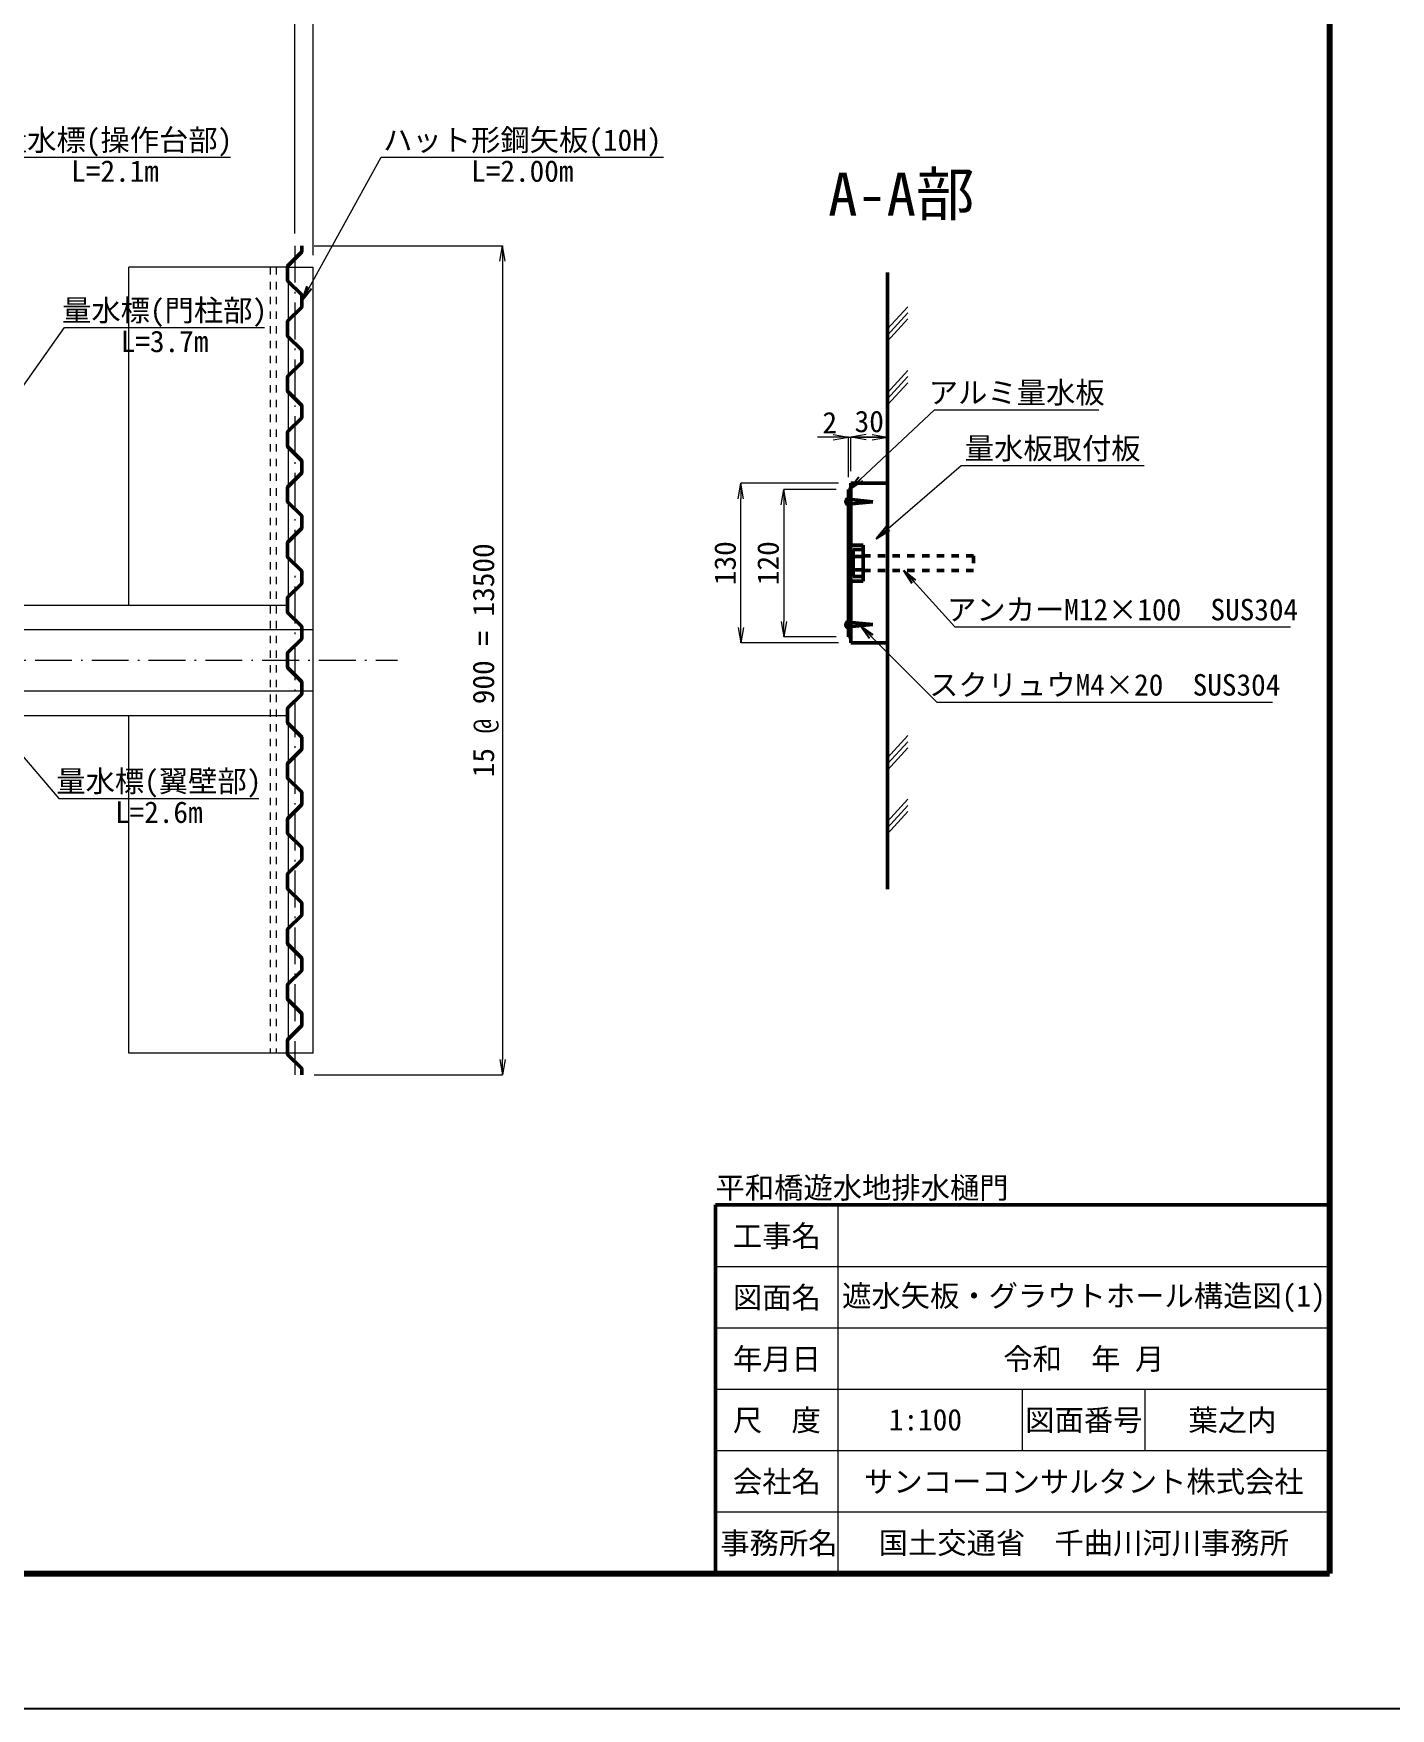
# Model space of a CAD drawing. Header units: millimetres. Extents: x 247104 to 392283, y -100044 to 25995.
# Drawn here: x 320789 to 342894, y -33405 to -6129 of the extents above; entities that cross this region are included whole.
import ezdxf
from ezdxf.enums import TextEntityAlignment as Align

# ---------------------------------------------------------------- set-up
doc = ezdxf.new("R2010")
doc.units = ezdxf.units.MM
doc.header["$LTSCALE"] = 100
doc.header["$PDSIZE"] = 300
for name, pattern in [('SXF_一点短鎖線', [9.25, 6, -1.5, 0.25, -1.5]), ('SXF_跳び破線', [12, 6, -6]), ('破線', [7.5, 6, -1.5])]:
    doc.linetypes.add(name, pattern=pattern)
doc.layers.get('Defpoints').update_dxf_attribs({"color": 151})
for name, color, linetype, lineweight in [('D-BMK', 2, 'SXF_一点短鎖線', 13), ('D-STR', 1, 'Continuous', 50), ('D-STR-DIM', 7, 'Continuous', 13), ('D-STR-HTXT', 7, 'Continuous', 13), ('D-STR-STR1', 2, 'Continuous', 13), ('D-STR-STRB', 4, 'Continuous', 13), ('D-STR-TXT', 7, 'Continuous', 13), ('D-TTL', 2, 'Continuous', 140), ('D-TTL-FRAM', 2, 'Continuous', 50), ('D-TTL-LINE', 7, 'Continuous', 13), ('D-TTL-TXT', 7, 'Continuous', 13)]:
    doc.layers.add(name, color=color, linetype=linetype, lineweight=lineweight)
doc.styles.add('MS ゴシック', font='MS Gothic.ttf')
doc.styles.add('ＭＳ ゴシック', font='MS Gothic.ttf')
doc.dimstyles.new('DIM-100-F', dxfattribs={"dimscale": 100, "dimtxt": 3.5, "dimasz": 2.5, "dimexe": 0, "dimexo": 2, "dimgap": 0.8, "dimtad": 1, "dimdec": 0, "dimzin": 0, "dimdsep": 46, "dimtxsty": 'MS ゴシック', "dimblk": 'OPEN', "dimcen": 0.1, "dimaunit": 1, "dimadec": 4, "dimazin": 0, "dimtfac": 1, "dimtdec": 0, "dimtmove": 2, "dimatfit": 3, "dimldrblk": 'OPEN', "dimfxl": 1, "dimtolj": 1, "dimtzin": 0, "dimlwd": -1, "dimlwe": -1, "dimarcsym": 2})

# ---------------------------------------------------------------- blocks, each defined once
blk = doc.blocks.new('_Open')
at = {"color": 0, "linetype": 'ByBlock', "lineweight": -2}
for p, q in [((-1, 0.17), (0, 0)), ((-1, -0.17), (0, 0)), ((0, 0), (-1, 0))]:
    blk.add_line(p, q, dxfattribs=at)
blk = doc.blocks.new('*D4')
at = {"layer": 'D-STR-DIM', "color": 0, "transparency": 16777216}
for p, q in [((317644, -8936), (317644, -5806)), ((317894, -5806), (324794, -5806)), ((325044, -9386), (325044, -5806))]:
    blk.add_line(p, q, dxfattribs=at)
at = {"layer": 'Defpoints', "color": 0, "transparency": 16777216}
for p in [(325044, -5806), (317644, -9136), (325044, -9586)]:
    blk.add_point(p, dxfattribs=at)
at = {"layer": 'D-STR-DIM', "color": 0, "transparency": 16777216, "xscale": 250, "yscale": 250, "zscale": 250, "rotation": 180}
blk.add_blockref('_Open', (317644, -5806), dxfattribs=at)
at = {"layer": 'D-STR-DIM', "color": 0, "transparency": 16777216, "xscale": 250, "yscale": 250, "zscale": 250}
blk.add_blockref('_Open', (325044, -5806), dxfattribs=at)
at = {"layer": 'D-STR-DIM', "color": 0, "transparency": 16777216, "insert": (321344, -5551), "char_height": 350, "attachment_point": 5, "style": 'MS ゴシック'}
blk.add_mtext('\\A1;7400', dxfattribs=at)
blk = doc.blocks.new('*D5')
at = {"layer": 'D-STR-DIM', "color": 0, "transparency": 16777216}
for p, q in [((324794, -5806), (324544, -5806)), ((325044, -9386), (325044, -5806)), ((325044, -5806), (325344, -5806)), ((325344, -9736), (325344, -5806)), ((325594, -5806), (325844, -5806))]:
    blk.add_line(p, q, dxfattribs=at)
at = {"layer": 'Defpoints', "color": 0, "transparency": 16777216}
for p in [(325344, -5806), (325044, -9586), (325344, -9936)]:
    blk.add_point(p, dxfattribs=at)
at = {"layer": 'D-STR-DIM', "color": 0, "transparency": 16777216, "xscale": 250, "yscale": 250, "zscale": 250}
blk.add_blockref('_Open', (325044, -5806), dxfattribs=at)
at = {"layer": 'D-STR-DIM', "color": 0, "transparency": 16777216, "xscale": 250, "yscale": 250, "zscale": 250, "rotation": 180}
blk.add_blockref('_Open', (325344, -5806), dxfattribs=at)
at = {"layer": 'D-STR-DIM', "color": 0, "transparency": 16777216, "insert": (325194, -5551), "char_height": 350, "attachment_point": 5, "style": 'MS ゴシック'}
blk.add_mtext('\\A1;300', dxfattribs=at)
blk = doc.blocks.new('*D187')
at = {"layer": 'D-STR-DIM', "color": 0, "transparency": 16777216}
for p, q in [((325359, -9586), (328430, -9586)), ((328430, -9836), (328430, -22836)), ((325359, -23086), (328430, -23086))]:
    blk.add_line(p, q, dxfattribs=at)
at = {"layer": 'Defpoints', "color": 0, "transparency": 16777216}
for p in [(325159, -9586), (325159, -23086), (328430, -23086)]:
    blk.add_point(p, dxfattribs=at)
at = {"layer": 'D-STR-DIM', "color": 0, "transparency": 16777216, "xscale": 250, "yscale": 250, "zscale": 250}
for p, rotation in [((328430, -9586), 90), ((328430, -23086), 270)]:
    blk.add_blockref('_Open', p, dxfattribs=dict(at, rotation=rotation))
at = {"layer": 'D-STR-DIM', "color": 0, "transparency": 16777216, "insert": (328156, -16336), "char_height": 350, "attachment_point": 5, "rotation": 90, "style": 'MS ゴシック'}
blk.add_mtext('\\A1;15 @ 900 = 13500', dxfattribs=at)
blk = doc.blocks.new('*D261')
at = {"layer": 'D-STR-DIM', "color": 0, "transparency": 16777216}
for p, q in [((334103, -13254), (334103, -12704)), ((334103, -12704), (334703, -12704)), ((334453, -12704), (334203, -12704)), ((334353, -12704), (334603, -12704)), ((334703, -13254), (334703, -12704))]:
    blk.add_line(p, q, dxfattribs=at)
at = {"layer": 'Defpoints', "color": 0, "transparency": 16777216}
for p in [(334703, -12704), (334103, -13454), (334703, -13454)]:
    blk.add_point(p, dxfattribs=at)
at = {"layer": 'D-STR-DIM', "color": 0, "transparency": 16777216, "xscale": 250, "yscale": 250, "zscale": 250, "rotation": 180}
blk.add_blockref('_Open', (334103, -12704), dxfattribs=at)
at = {"layer": 'D-STR-DIM', "color": 0, "transparency": 16777216, "xscale": 250, "yscale": 250, "zscale": 250}
blk.add_blockref('_Open', (334703, -12704), dxfattribs=at)
at = {"layer": 'D-STR-DIM', "color": 0, "transparency": 16777216, "insert": (334403, -12449), "char_height": 350, "attachment_point": 5, "style": 'MS ゴシック'}
blk.add_mtext('\\A1;30', dxfattribs=at)
blk = doc.blocks.new('*D262')
at = {"layer": 'D-STR-DIM', "color": 0, "transparency": 16777216}
for p, q in [((333813, -12704), (333563, -12704)), ((334063, -13354), (334063, -12704)), ((334063, -12704), (334103, -12704)), ((334103, -13254), (334103, -12704)), ((334353, -12704), (334603, -12704))]:
    blk.add_line(p, q, dxfattribs=at)
at = {"layer": 'Defpoints', "color": 0, "transparency": 16777216}
for p in [(334103, -12704), (334063, -13554), (334103, -13454)]:
    blk.add_point(p, dxfattribs=at)
at = {"layer": 'D-STR-DIM', "color": 0, "transparency": 16777216, "xscale": 250, "yscale": 250, "zscale": 250}
blk.add_blockref('_Open', (334063, -12704), dxfattribs=at)
at = {"layer": 'D-STR-DIM', "color": 0, "transparency": 16777216, "xscale": 250, "yscale": 250, "zscale": 250, "rotation": 180}
blk.add_blockref('_Open', (334103, -12704), dxfattribs=at)
at = {"layer": 'D-STR-DIM', "color": 0, "transparency": 16777216, "insert": (333760, -12466), "char_height": 350, "attachment_point": 5, "style": 'MS ゴシック'}
blk.add_mtext('\\A1;2', dxfattribs=at)
blk = doc.blocks.new('*D263')
at = {"layer": 'D-STR-DIM', "color": 0, "transparency": 16777216}
for p, q in [((333863, -13554), (333012, -13554)), ((333012, -13804), (333012, -15704)), ((333863, -15954), (333012, -15954))]:
    blk.add_line(p, q, dxfattribs=at)
at = {"layer": 'Defpoints', "color": 0, "transparency": 16777216}
for p in [(334063, -13554), (333012, -15954), (334063, -15954)]:
    blk.add_point(p, dxfattribs=at)
at = {"layer": 'D-STR-DIM', "color": 0, "transparency": 16777216, "xscale": 250, "yscale": 250, "zscale": 250}
for p, rotation in [((333012, -13554), 90), ((333012, -15954), 270)]:
    blk.add_blockref('_Open', p, dxfattribs=dict(at, rotation=rotation))
at = {"layer": 'D-STR-DIM', "color": 0, "transparency": 16777216, "insert": (332757, -14754), "char_height": 350, "attachment_point": 5, "rotation": 90, "style": 'MS ゴシック'}
blk.add_mtext('\\A1;120', dxfattribs=at)
blk = doc.blocks.new('*D264')
at = {"layer": 'D-STR-DIM', "color": 0, "transparency": 16777216}
for p, q in [((333903, -13454), (332312, -13454)), ((332312, -15804), (332312, -13704)), ((333903, -16054), (332312, -16054))]:
    blk.add_line(p, q, dxfattribs=at)
at = {"layer": 'Defpoints', "color": 0, "transparency": 16777216}
for p in [(332312, -13454), (334103, -13454), (334103, -16054)]:
    blk.add_point(p, dxfattribs=at)
at = {"layer": 'D-STR-DIM', "color": 0, "transparency": 16777216, "xscale": 250, "yscale": 250, "zscale": 250}
for p, rotation in [((332312, -13454), 90), ((332312, -16054), 270)]:
    blk.add_blockref('_Open', p, dxfattribs=dict(at, rotation=rotation))
at = {"layer": 'D-STR-DIM', "color": 0, "transparency": 16777216, "insert": (332057, -14754), "char_height": 350, "attachment_point": 5, "rotation": 90, "style": 'MS ゴシック'}
blk.add_mtext('\\A1;130', dxfattribs=at)

msp = doc.modelspace()

# ---------------------------------------------------------------- linework, layer by layer
at = {"layer": 'D-BMK', "linetype": 'SXF_一点短鎖線'}
msp.add_line((325044.4, -9585.5), (325044.4, -23085.5), dxfattribs=at)
at = {"layer": 'D-BMK'}
msp.add_line((275489.3, -16335.5), (326716.9, -16335.5), dxfattribs=at)
at = {"layer": 'D-STR'}
for p, q in [((334102.8, -13553.7), (334062.8, -13553.7)), ((334062.8, -13553.7), (334062.8, -15953.7)), ((334102.8, -13453.7), (334702.8, -13453.7)), ((334102.8, -13453.7), (334102.8, -16053.7)), ((334102.8, -15953.7), (334102.8, -13553.7)), ((334702.8, -13453.7), (334702.8, -16053.7)), ((334702.8, -16053.7), (334702.8, -13453.7)), ((334062.8, -13703.7), (334062.8, -13803.7)), ((334062.8, -13713.7), (334462.8, -13753.7)), ((334062.8, -13793.7), (334462.8, -13753.7)), ((334302.8, -14461.7), (334102.8, -14461.7)), ((334142.8, -14534.3), (334142.8, -14973.1)), ((334142.8, -14534.3), (334302.8, -14534.3)), ((334142.8, -14644), (334302.8, -14644)), ((334302.8, -14461.7), (334302.8, -15045.6)), ((334702.8, -14873.7), (334702.8, -14633.7)), ((334142.8, -14863.4), (334302.8, -14863.4)), ((334142.8, -14973.1), (334302.8, -14973.1)), ((334302.8, -15045.6), (334102.8, -15045.6)), ((334062.8, -15803.7), (334062.8, -15703.7)), ((334062.8, -15713.7), (334462.8, -15753.7)), ((334062.8, -15793.7), (334462.8, -15753.7)), ((334062.8, -15953.7), (334102.8, -15953.7)), ((334102.8, -16053.7), (334702.8, -16053.7))]:
    msp.add_line(p, q, dxfattribs=at)
at = {"layer": 'D-STR', "linetype": 'SXF_跳び破線', "ltscale": 0.2}
for p, q in [((334302.8, -14633.7), (336102.8, -14633.7)), ((336102.8, -14633.7), (336102.8, -14873.7)), ((334302.8, -14873.7), (336102.8, -14873.7))]:
    msp.add_line(p, q, dxfattribs=at)
at = {"layer": 'D-STR'}
for points in [[(325159.4, -10485.5), (325159.4, -10385.5), (324929.4, -10155.5), (324929.4, -9915.5), (325159.4, -9685.5), (325159.4, -9585.5)], [(325159.4, -11385.5), (325159.4, -11285.5), (324929.4, -11055.5), (324929.4, -10815.5), (325159.4, -10585.5), (325159.4, -10485.5)], [(325159.4, -12285.5), (325159.4, -12185.5), (324929.4, -11955.5), (324929.4, -11715.5), (325159.4, -11485.5), (325159.4, -11385.5)], [(325159.4, -13185.5), (325159.4, -13085.5), (324929.4, -12855.5), (324929.4, -12615.5), (325159.4, -12385.5), (325159.4, -12285.5)], [(325159.4, -14085.5), (325159.4, -13985.5), (324929.4, -13755.5), (324929.4, -13515.5), (325159.4, -13285.5), (325159.4, -13185.5)], [(325159.4, -14985.5), (325159.4, -14885.5), (324929.4, -14655.5), (324929.4, -14415.5), (325159.4, -14185.5), (325159.4, -14085.5)], [(325159.4, -15885.5), (325159.4, -15785.5), (324929.4, -15555.5), (324929.4, -15315.5), (325159.4, -15085.5), (325159.4, -14985.5)], [(325159.4, -16785.5), (325159.4, -16685.5), (324929.4, -16455.5), (324929.4, -16215.5), (325159.4, -15985.5), (325159.4, -15885.5)], [(325159.4, -17685.5), (325159.4, -17585.5), (324929.4, -17355.5), (324929.4, -17115.5), (325159.4, -16885.5), (325159.4, -16785.5)], [(325159.4, -18585.5), (325159.4, -18485.5), (324929.4, -18255.5), (324929.4, -18015.5), (325159.4, -17785.5), (325159.4, -17685.5)], [(325159.4, -19485.5), (325159.4, -19385.5), (324929.4, -19155.5), (324929.4, -18915.5), (325159.4, -18685.5), (325159.4, -18585.5)], [(325159.4, -20385.5), (325159.4, -20285.5), (324929.4, -20055.5), (324929.4, -19815.5), (325159.4, -19585.5), (325159.4, -19485.5)], [(325159.4, -21285.5), (325159.4, -21185.5), (324929.4, -20955.5), (324929.4, -20715.5), (325159.4, -20485.5), (325159.4, -20385.5)], [(325159.4, -22185.5), (325159.4, -22085.5), (324929.4, -21855.5), (324929.4, -21615.5), (325159.4, -21385.5), (325159.4, -21285.5)], [(325159.4, -23085.5), (325159.4, -22985.5), (324929.4, -22755.5), (324929.4, -22515.5), (325159.4, -22285.5), (325159.4, -22185.5)]]:
    msp.add_lwpolyline(points, dxfattribs=at)
msp.add_ellipse((334062.8, -13753.7), major_axis=(0, 50), ratio=0.8, start_param=0, end_param=3.1415927, dxfattribs=at)
at = {"layer": 'D-STR', "extrusion": (0, 0, -1)}
msp.add_ellipse((334062.8, -15753.7), major_axis=(0, -50), ratio=0.8, start_param=0, end_param=3.1415927, dxfattribs=at)
at = {"layer": 'D-STR-HTXT'}
for p, q in [((320238, -8143.9), (323998, -8143.9)), ((326451.5, -8143.9), (331051.5, -8143.9)), ((321294.3, -10917.8), (324554.3, -10917.8)), ((321200.5, -18584), (324460.5, -18584))]:
    msp.add_line(p, q, dxfattribs=at)
at = {"layer": 'D-STR-STR1'}
for p, q in [((334702.8, -10940.3), (335032, -10578)), ((334702.8, -11040.1), (335032, -10677.8)), ((334702.8, -11139.8), (335032, -10777.5)), ((334702.8, -11978.2), (335032, -11616)), ((334702.8, -12078), (335032, -11715.7)), ((334702.8, -12177.7), (335032, -11815.5)), ((334702.8, -17924.2), (335032, -17561.9)), ((334702.8, -18024), (335032, -17661.7)), ((334702.8, -18123.7), (335032, -17761.4)), ((334702.8, -18962.1), (335032, -18599.9)), ((334702.8, -19061.9), (335032, -18699.6)), ((334702.8, -19161.6), (335032, -18799.4))]:
    msp.add_line(p, q, dxfattribs=at)
at = {"layer": 'D-STR-STRB'}
for p, q in [((324944.4, -9935.5), (322344.4, -9935.5)), ((322344.4, -15435.5), (322344.4, -9935.5)), ((324944.4, -15435.5), (324944.4, -9935.5)), ((324944.4, -14227.6), (324944.4, -9935.5)), ((325344.4, -22735.5), (325344.4, -9935.5)), ((319544.4, -15435.5), (324944.4, -15435.5)), ((319544.4, -15835.5), (325344.4, -15835.5)), ((319544.4, -16835.5), (325344.4, -16835.5)), ((319544.4, -17235.5), (324944.4, -17235.5)), ((322344.4, -22735.5), (322344.4, -17235.5)), ((324944.4, -22735.5), (324944.4, -17235.5)), ((324944.4, -22735.5), (322344.4, -22735.5))]:
    msp.add_line(p, q, dxfattribs=at)
at = {"layer": 'D-STR-STRB', "linetype": 'SXF_跳び破線', "ltscale": 0.2}
for p, q in [((324644.4, -9935.5), (324644.4, -22735.5)), ((324744.4, -9935.5), (324744.4, -22735.5))]:
    msp.add_line(p, q, dxfattribs=at)
at = {"layer": 'D-STR-STRB', "linetype": '破線', "ltscale": 100}
for p, q in [((324944.4, -9935.5), (325344.4, -9935.5)), ((325344.4, -22735.5), (324944.4, -22735.5))]:
    msp.add_line(p, q, dxfattribs=at)
at = {"layer": 'D-STR-STRB', "lineweight": 50}
msp.add_line((334702.8, -20064), (334702.8, -10019.4), dxfattribs=at)
at = {"layer": 'D-TTL'}
for p in [(341899, 23795), (261899, -31205)]:
    msp.add_line(p, (341899, -31205), dxfattribs=at)
at = {"layer": 'D-TTL-FRAM'}
for p, q in [((331899, -31205), (331899, -25205)), ((331899, -25205), (341899, -25205))]:
    msp.add_line(p, q, dxfattribs=at)
at = {"layer": 'D-TTL-LINE'}
for p, q in [((333899, -31205), (333899, -25205)), ((331899, -26205), (341899, -26205)), ((331899, -27205), (341899, -27205)), ((331899, -28205), (341899, -28205)), ((336899, -29205), (336899, -28205)), ((338899, -29205), (338899, -28205)), ((331899, -29205), (341899, -29205)), ((331899, -30205), (341899, -30205))]:
    msp.add_line(p, q, dxfattribs=at)
at = {"layer": 'Defpoints', "color": 1}
msp.add_line((259849, -33405), (343949, -33405), dxfattribs=at)

# ---------------------------------------------------------------- texts
at = {"layer": 'D-STR-TXT'}
for s, style, p in [('量水標(操作台部)', 'ＭＳ ゴシック', (322118, -8143.9)), ('ハット形鋼矢板(10H)', 'MS ゴシック', (328751.5, -8143.9)), ('量水標(門柱部)', 'ＭＳ ゴシック', (322924.3, -10917.8)), ('アルミ量水板', 'MS ゴシック', (336805.9, -12255.4)), ('量水板取付板', 'MS ゴシック', (337391, -13165.8)), ('アンカーM12×100\u3000SUS304', 'MS ゴシック', (338530, -15790.4)), ('スクリュウM4×20\u3000SUS304', 'MS ゴシック', (338239.1, -17015.8)), ('量水標(翼壁部)', 'ＭＳ ゴシック', (322830.5, -18584))]:
    msp.add_text(s, height=350, dxfattribs=dict(at, style=style)).set_placement(p, align=Align.BOTTOM_CENTER)
for s, style, p in [('L=2.1m', 'ＭＳ ゴシック', (322118, -8193.9)), ('L=2.00m', 'MS ゴシック', (328751.5, -8193.9)), ('L=3.7m', 'ＭＳ ゴシック', (322924.3, -10967.8)), ('L=2.6m', 'ＭＳ ゴシック', (322830.5, -18634))]:
    msp.add_text(s, height=350, dxfattribs=dict(at, style=style)).set_placement(p, align=Align.TOP_CENTER)
at = {"layer": 'D-TTL-TXT', "style": 'MS ゴシック'}
for s, height, p in [('A-A部', 700, (334926.3, -8732.5)), ('工事名', 350, (332899, -25705)), ('遮水矢板・グラウトホール構造図(1)', 350, (337899, -26705)), ('図面名', 350, (332899, -26705)), ('年月日', 350, (332899, -27705)), ('令和  年 月', 350, (337899, -27705)), ('尺\u3000度', 350, (332899, -28705)), ('1:100', 350, (335318.8, -28705)), ('図面番号', 350, (337899, -28705)), ('葉之内', 350, (340318.8, -28705)), ('会社名', 350, (332899, -29705)), ('サンコーコンサルタント株式会社', 350, (337899, -29705)), ('事務所名', 350, (332931.1, -30705)), ('国土交通省\u3000千曲川河川事務所', 350, (337899, -30705))]:
    msp.add_text(s, height=height, dxfattribs=at).set_placement(p, align=Align.MIDDLE)
msp.add_text('平和橋遊水地排水樋門', height=350, dxfattribs=at).set_placement((331899, -25205), align=Align.BOTTOM_LEFT)

# ---------------------------------------------------------------- dimensions: what is measured, and where the dimension line sits
at = {"layer": 'D-STR-DIM'}
dim = msp.add_linear_dim(base=(325044.4, -5806.3), p1=(317644.4, -9135.5), p2=(325044.4, -9585.5), dimstyle='DIM-100-F', dxfattribs=at)
dim.commit()
dim.dimension.update_dxf_attribs({"geometry": '*D4', "text_midpoint": (321344.4, -5551.3)})
for base, p1, p2, override, picture, middle in [((325344.4, -5806.3), (325044.4, -9585.5), (325344.4, -9935.5), {"dimtix": 1, "dimtmove": 0}, '*D5', (325194.4, -5551.3)), ((334702.8, -12704), (334102.8, -13453.7), (334702.8, -13453.7), {"dimlfac": 0.05, "dimtix": 1}, '*D261', (334402.8, -12449))]:
    dim = msp.add_linear_dim(base=base, p1=p1, p2=p2, dimstyle='DIM-100-F', override=override, dxfattribs=at)
    dim.commit()
    dim.dimension.update_dxf_attribs({"geometry": picture, "text_midpoint": middle})
dim = msp.add_linear_dim(base=(328430, -23085.5), p1=(325159.4, -9585.5), p2=(325159.4, -23085.5), angle=90, text='15 @ 900 = <>', dimstyle='DIM-100-F', override={"dimtix": 1}, dxfattribs=at)
dim.commit()
dim.dimension.update_dxf_attribs({"geometry": '*D187', "text_midpoint": (328156.3, -16335.5)})
dim = msp.add_linear_dim(base=(334102.8, -12704), p1=(334062.8, -13553.7), p2=(334102.8, -13453.7), dimstyle='DIM-100-F', override={"dimlfac": 0.05, "dimtix": 1}, dxfattribs=at)
dim.commit()
dim.dimension.update_dxf_attribs({"geometry": '*D262', "text_midpoint": (333760, -12466.5), "dimtype": 160})
for base, p1, p2, picture, middle in [((332311.7, -13453.7), (334102.8, -16053.7), (334102.8, -13453.7), '*D264', (332056.7, -14753.7)), ((333011.7, -15953.7), (334062.8, -13553.7), (334062.8, -15953.7), '*D263', (332756.7, -14753.7))]:
    dim = msp.add_linear_dim(base=base, p1=p1, p2=p2, angle=90, dimstyle='DIM-100-F', override={"dimlfac": 0.05, "dimtix": 1}, dxfattribs=at)
    dim.commit()
    dim.dimension.update_dxf_attribs({"geometry": picture, "text_midpoint": middle})

# ---------------------------------------------------------------- leaders
at = {"layer": 'D-STR-HTXT'}
for points in [[(325159.4, -10485.5), (326451.5, -8143.9)], [(318484.4, -14885.5), (321294.3, -10917.8)], [(334082.8, -13553.7), (335467.8, -12255.4), (338144, -12255.4)], [(334518, -14355.4), (335903, -13165.8), (338879.1, -13165.8)], [(334965, -14873.7), (335795.5, -15790.4), (341264.5, -15790.4)], [(334262.8, -15773.7), (335504.6, -17015.8), (340973.6, -17015.8)], [(319704.4, -16835.5), (321200.5, -18584)]]:
    msp.add_leader(points, dimstyle='DIM-100-F', dxfattribs=at)

doc.saveas('drawing.dxf')
